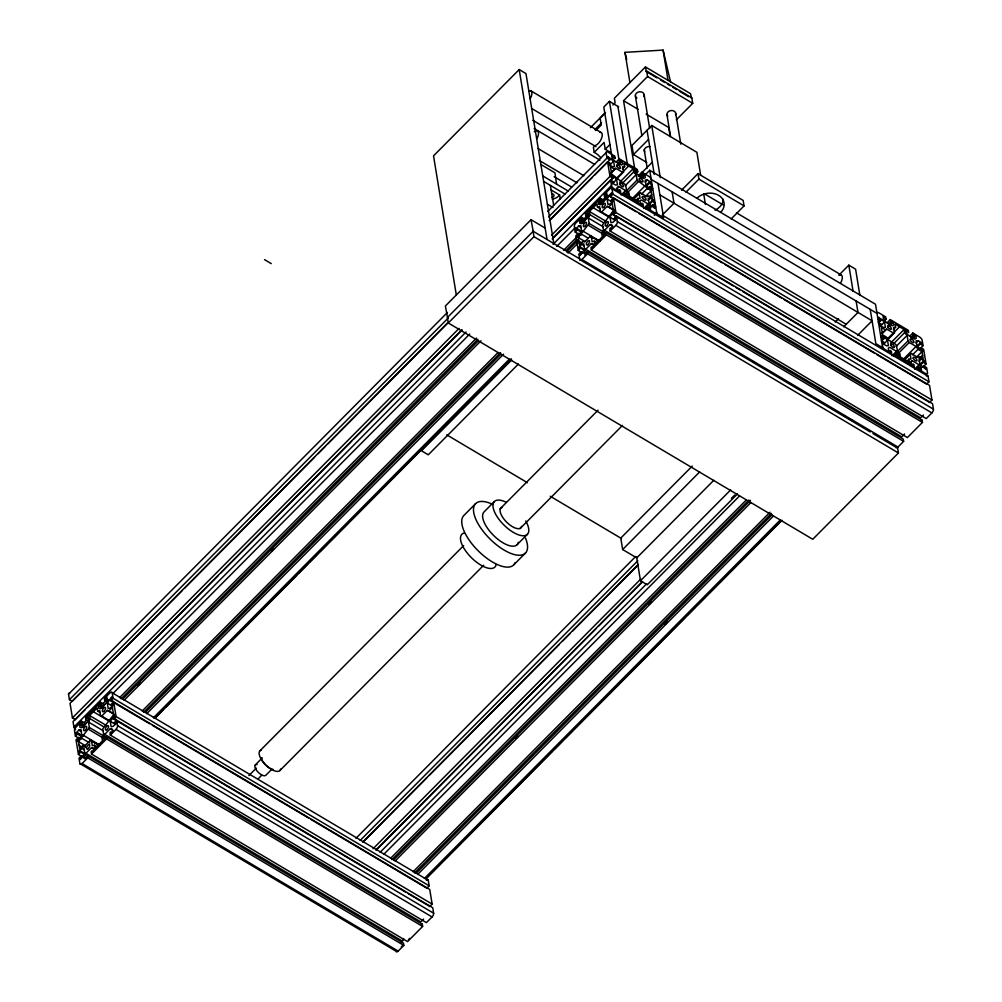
<?xml version="1.0" encoding="UTF-8"?>
<svg xmlns="http://www.w3.org/2000/svg" width="1002" height="1002" viewBox="0 0 1002 1002"><rect width="100%" height="100%" fill="white"/><g stroke="black" fill="none" stroke-linecap="round" stroke-linejoin="round"><path stroke-width="1.5" d="M99.511 745.062L90.355 740.315L84.707 746.002L82.991 745.601L79.697 748.92L78.507 741.605L89.353 727.49L88.452 722.004L90.117 718.735L89.591 715.541L97.119 707.951L97.645 711.144L100.338 712.748M102.705 707.162L100.025 705.558L99.799 704.193L98.384 705.608L98.835 708.351L100.538 708.765L106.187 703.066L107.302 699.822L106.851 697.079L104.722 700.824L104.346 698.532L109.995 692.845A2.956 1.353 -59.3 0 1 112.186 692.77L113.076 698.256L110.721 700.623L111.761 696.916L107.277 703.041L108.178 708.514L110.283 707.988L113.113 705.145L112.888 703.78L111.472 705.195L111.322 704.281L113.677 701.914L116.069 716.53L113.714 718.897L114.754 715.19L110.27 721.302L111.172 726.788L113.276 726.262L116.107 723.419L115.881 722.041L114.466 723.469L114.316 722.555L116.67 720.188L432.739 907.749L433.641 913.223A2.956 1.353 -59.3 0 1 432.05 916.955L426.401 922.642L110.333 735.08L109.957 732.8L110.909 731.848L111.122 733.213L112.537 731.798L112.086 729.055L110.383 728.654L104.734 734.341L103.619 737.585L104.07 740.328L106.199 736.595L422.268 924.157L422.644 926.437L407.576 941.604L91.508 754.055L91.132 751.763L92.071 750.811L92.297 752.189L93.712 750.761L93.261 748.018L91.558 747.617L85.909 753.304L84.794 756.56L85.245 759.303L87.362 755.558L403.443 943.12L403.819 945.4L398.17 951.098A2.956 1.353 -59.3 0 1 395.978 951.161L79.909 763.599L79.02 758.126L81.362 755.746L84.055 757.349M599.334 241.019L590.165 236.272L584.517 241.958L582.813 241.557L579.519 244.876L578.317 237.562L589.163 223.446L588.274 217.96L589.928 214.691L589.401 211.497L596.942 203.907L597.455 207.101L600.148 208.704M872.93 433.553L895.801 447.117A2.956 1.353 -59.3 0 0 897.98 447.055L903.629 441.356L903.253 439.076L587.185 251.515L585.055 255.26L584.604 252.517L585.719 249.273L591.368 243.574L593.084 243.987L593.522 246.717L592.119 248.145L591.894 246.78L590.955 247.719L591.33 250.012L907.399 437.573L922.454 422.393L922.078 420.114L606.01 232.552L603.88 236.297L603.429 233.554L604.544 230.297L610.193 224.611L611.909 225.012L612.36 227.755L610.944 229.182L610.719 227.805L609.78 228.757L610.155 231.036L926.224 418.598L931.873 412.912A2.956 1.353 -59.3 0 0 933.451 409.192L932.561 403.706L616.481 216.144L614.138 218.511L614.289 219.425L615.691 218.01L615.917 219.375L613.099 222.219L610.982 222.745L610.093 217.271L611.746 214.002L614.577 211.159L613.537 214.854L733.239 285.896M401.238 943.032L403.856 938.974M887.91 377.679L929.606 402.416L931.96 400.048L929.568 385.432L613.5 197.87L611.145 200.237L611.295 201.151L612.698 199.736L612.923 201.101L610.105 203.945L608.001 204.471L607.099 198.997L608.753 195.728L611.583 192.885L610.544 196.592L636.095 211.748M553.805 243.511L525.975 73.572L519.199 69.564L433.528 155.861L456.298 294.901M618.685 106.851L609.441 101.365L603.793 107.064L611.859 156.274M656.824 77.818L646.202 71.505L646.666 71.042L691.818 97.833L691.355 98.309L690.603 93.737L645.451 66.946L614.376 98.246L615.128 102.805L612.986 104.972M590.428 127.692L605.471 112.55M604.845 113.451L600.135 118.198L601.263 125.05L595.764 130.573M594.85 129.634L601.438 122.995M641.205 177.404L643.409 175.187L643.184 173.822L644.875 174.824L645.326 177.567L643.935 178.381L637.159 174.373L635.168 171.53L623.557 100.701L647.568 76.515L646.666 71.042M600.849 157.84A9.795 4.183 44.8 0 0 594.211 152.367L604.106 142.409L605.221 149.26L611.27 152.843M545.163 228.08L531.047 219.701L445.376 306.011L447.531 317.596M605.221 149.26L609.93 144.513M182.414 590.353L72.257 701.325L69.439 699.646L68.537 694.173L447.468 312.424M547.706 211.447L606.085 152.63A2.956 1.265 44.8 0 1 608.039 152.141L614.815 156.162L615.19 158.441L612.147 155.398L612.598 158.141L614.589 160.971L621.353 164.992L622.756 164.165L622.305 161.422L620.614 160.42L620.839 161.785L618.635 164.015M69.439 699.646L448.357 317.91M548.608 216.92L606.987 158.103L606.085 152.63M447.856 322.669L70.04 703.304L72.432 717.92L75.25 719.599L85.17 709.604M549.196 220.578L607.588 161.76L610.406 163.439L610.556 164.353L608.865 163.351L609.078 164.716L612.472 166.72L614.502 166.695L613.612 161.209L607.738 156.5L609.805 159.781L606.987 158.103M184.619 588.136L314.59 457.188M317.897 453.856L325.612 446.09M327.817 443.873L447.881 322.907M550.323 219.714L592.182 177.542M594.386 175.325L611.12 158.504M897.529 447.481L898.431 452.967L812.76 539.276L448.295 322.995L533.953 236.685L533.064 231.211L580.045 259.092M611.633 158.617L613.838 156.4M609.203 165.656L613.612 161.209M700.674 175.325L696.904 152.317L651.751 125.513L631.986 145.44L633.477 154.571L646.753 162.449M616.03 162.161L619.336 158.842L637.397 169.551L637.773 171.843L635.569 174.06M617.508 163.339L619.712 161.122L619.336 158.842M611.082 172.432L615.779 168.273L622.555 172.294L623.532 172.056L622.643 166.57L624.672 166.545L624.146 163.339L633.176 168.699L633.702 171.906L636.182 174.611L637.084 180.097L651.075 190.868L652.277 198.183L648.319 195.841L646.929 196.655L640.153 192.635L633.665 198.434M618.998 164.754L622.305 161.422M610.281 173.822L615.779 168.273M72.432 717.92L459.066 328.405M551.588 235.194L609.98 176.377L607.588 161.76M633.477 154.571L648.544 139.403M461.872 329.846L73.033 721.578L73.923 727.064A2.956 1.265 44.8 0 0 75.601 729.569M552.19 238.852L610.569 180.034L613.399 181.713L613.55 182.627L611.846 181.612L612.072 182.99L615.466 184.994L617.495 184.969L616.593 179.483L614.113 176.778L610.732 174.761L612.798 178.055L553.317 237.975M87.374 707.387L218.449 575.336M220.653 573.119L351.74 441.055M353.944 438.838L461.884 330.084M610.807 180.109L614.113 176.778M622.467 168.762L624.672 166.545M615.942 178.957L622.555 172.294M623.156 171.567L628.667 166.019M616.931 178.707L623.532 172.056M612.197 183.93L616.593 179.483M676.35 119.802L692.72 103.319L691.818 97.833M73.923 727.064L466.068 332M553.091 244.325L611.471 185.52L610.569 180.034M585.606 219.651L581.573 217.259L575.925 222.945A2.956 1.353 -59.3 0 0 574.346 226.677L575.236 232.151L580.621 235.345M604.431 200.688L600.398 198.283L585.343 213.464L585.719 215.743L587.848 212.011L588.287 214.741L587.185 217.998L581.536 223.684L579.82 223.283L579.369 220.54L580.784 219.125L581.01 220.49L583.703 222.081M85.796 723.694L81.763 721.302L76.114 726.989A2.956 1.353 -59.3 0 0 74.524 730.708L75.426 736.194L79.459 738.587M104.621 704.719L100.588 702.327L85.521 717.507L85.896 719.787L88.589 721.39M608.176 197.432L605.484 195.828L605.258 194.463L606.673 193.035L607.124 195.778L606.01 199.022L600.361 204.721L598.645 204.308L598.194 201.577L599.609 200.15L599.835 201.515L602.528 203.118M85.896 719.787L88.026 716.042L88.477 718.785L87.362 722.041L81.713 727.728L79.997 727.327L79.559 724.584L80.962 723.156L81.187 724.534L83.88 726.124M581.01 220.49L581.949 219.538L581.573 217.259M599.835 201.515L600.774 200.575L600.398 198.283M607.237 198.371L604.544 196.78L605.484 195.828M81.187 724.534L82.126 723.582L81.763 721.302M100.025 705.558L100.964 704.619L100.588 702.327M619.962 182.026L633.176 168.699M84.193 722.455L86.397 720.238M102.918 703.592L106.225 700.26M112.838 693.609L469.725 334.054M556.749 246.392L575.474 227.529M580.985 221.981L586.496 216.432M599.71 203.105L606.323 196.455M581.473 231.262L577.44 228.869L576.037 230.285L575.812 228.919L578.63 226.076L580.734 225.55L581.636 231.036L577.152 237.148L578.192 233.441L575.837 235.808L578.229 250.425L582.262 252.817M83.003 736.107L77.63 732.913L76.215 734.328L75.989 732.963L78.82 730.12L80.924 729.594L81.826 735.067L77.342 741.179L78.381 737.472L76.027 739.852L78.419 754.468L82.452 756.861M616.568 188.764L618.773 186.547L625.549 190.568L627.54 193.399L627.991 196.141L624.947 193.098L622.743 195.315M622.68 183.003L633.702 171.906M575.236 232.151L577.59 229.784L577.44 228.869M610.544 196.592L612.898 194.213L611.997 188.739A2.956 1.353 -59.3 0 0 609.817 188.802L604.168 194.501L604.544 196.78M75.426 736.194L77.78 733.827L77.63 732.913M634.441 173.384L636.633 171.167L636.42 169.801L634.717 168.799M625.173 185.708L636.182 174.611M119.601 697.617L476.501 338.075M563.525 250.412L576.739 237.086M597.455 207.101L599.572 206.575L600.461 212.061L601.551 212.023L607.199 206.337L614.301 209.932M97.645 711.144L99.749 710.618L100.651 716.104L101.741 716.067L107.389 710.38L113.138 713.173M638.6 175.563L641.906 172.231L648.682 176.252A2.956 1.265 44.8 0 1 651.237 179.421L877 313.388A2.956 1.265 44.8 0 1 878.967 312.9L885.73 316.92L886.106 319.212L883.902 321.429M638.299 176.327L652.277 162.236M608.915 206.738L612.209 203.419L613.412 210.733L602.553 224.849L603.454 230.335L601.801 233.604L602.327 236.798L594.787 244.388L594.261 241.194L592.157 241.72L591.268 236.234M109.093 710.781L112.399 707.462L113.589 714.777L102.743 728.892L103.644 734.378L101.979 737.647L102.505 740.841L94.977 748.431L94.451 745.225L92.347 745.751L91.445 740.278M121.054 698.82L477.941 339.277M566.067 250.5L577.077 239.403M621.14 195.014L625.549 190.568M640.078 176.74L642.282 174.523L641.906 172.231M626.062 191.194L637.084 180.097M122.645 699.133L478.442 340.693M566.556 251.915L577.578 240.818M138.101 685.368L140.305 683.151M271.379 551.1L273.584 548.883M627.34 192.772L638.362 181.675M641.581 178.156L644.875 174.824M645.338 174.711L649.747 170.29L875.51 304.257L882.612 347.669L875.848 343.661L870.224 309.368M124.123 700.298L481.023 340.755M568.034 253.093L577.954 243.098M625.336 195.615L627.54 193.399M870.25 431.962L579.732 259.556L578.83 254.082L581.185 251.702L580.145 255.41L584.629 249.298L583.728 243.824L581.623 244.35L578.805 247.193L579.018 248.559L580.434 247.143L584.467 249.536M81.362 755.746L80.335 759.453L84.807 753.341L83.917 747.868L81.813 748.394L78.983 751.237L79.208 752.602L80.623 751.187L85.997 754.368M645.038 182.164L647.242 179.934L650.636 181.951L650.862 183.316L649.158 182.314L645.864 185.646M578.229 250.425L580.584 248.058L580.434 247.143M613.537 214.854L615.892 212.487L613.5 197.87M78.419 754.468L80.774 752.101L80.623 751.187M631.911 199.01L645.138 185.696M646.014 186.56L649.309 183.228L649.158 182.314M633.54 199.298L640.153 192.635M641.618 194.075L647.129 188.526M635.832 200.613L638.036 198.396L640.078 198.371L639.176 192.885M647.705 189.102L649.91 186.886L652.74 188.551M647.73 189.34L652.139 184.907L649.309 183.228M579.732 259.556A2.956 1.353 -59.3 0 0 581.912 259.493L587.56 253.807L587.185 251.515M591.33 250.012L606.385 234.831L606.01 232.552M610.155 231.036L615.804 225.35A2.956 1.353 -59.3 0 0 617.382 221.63L616.481 216.144M79.909 763.599A2.956 1.353 -59.3 0 0 82.089 763.537L87.738 757.838L87.362 755.558M91.508 754.055L106.575 738.875L106.199 736.595M110.333 735.08L115.981 729.393A2.956 1.353 -59.3 0 0 117.572 725.661L116.67 720.188M645.564 196.417L651.075 190.868M649.471 196.743L651.676 194.526M648.031 200.425L650.235 198.208L653.63 200.225L653.855 201.59L652.152 200.588L648.858 203.92M142.184 711.019L497.981 352.579M143.624 712.222L500.524 352.666M643.722 208.403L648.119 203.97L650.123 206.8L650.561 209.543L647.517 206.5L645.313 208.717M145.227 712.522L501.013 354.082M648.995 204.834L653.63 200.225M146.705 713.7L503.593 354.157M647.918 209.017L650.123 206.8M650.699 207.376L652.903 205.16L655.721 206.825M651.826 206.5L655.133 203.181L652.152 200.588M153.469 717.72L509.267 359.28M154.333 718.346L163.138 709.466M165.343 707.249L174.16 698.369M176.365 696.152L184.067 688.374M187.374 685.055L193.987 678.392M198.396 673.958L204.997 667.294M209.405 662.861L214.916 657.312M220.415 651.763L296.429 575.186M298.634 572.969L307.439 564.088M309.643 561.871L317.358 554.106M320.665 550.774L327.266 544.111M331.675 539.677L338.288 533.014M342.684 528.58L348.195 523.031M353.706 517.483L440.73 429.82M442.934 427.591L450.637 419.825M453.944 416.494L460.557 409.843M464.953 405.397L471.566 398.746M475.975 394.3L481.486 388.751M486.985 383.202L511.22 358.791M155.272 717.971L511.07 359.53M654.268 215.267L656.473 213.05M511.684 359.956L421.504 450.8L428.267 454.82L518.46 363.976M681.535 190.23L698.018 173.634L743.171 200.425L744.06 205.911L731.159 218.924M662.998 214.315L673.995 203.231L672.117 191.808M686.007 192.121L698.908 179.12L698.018 173.634M475.524 503.73L463.763 515.592A35.095 14.967 44.8 0 0 480.647 553.154A35.095 14.967 44.8 0 0 515.166 562.585M494.299 501.601L483.953 512.022A23.271 9.92 44.8 0 0 495.902 537.611A23.271 9.92 44.8 0 0 518.31 542.27M259.931 750.824L463.688 545.551M500.036 508.928L598.056 410.181M255.247 764.977L262.248 757.913M248.922 775.535L256.299 768.108M258.403 778.579L261.56 775.385M271.78 769.298L265.768 775.335A7.39 3.156 44.8 0 1 257.051 771.014A7.39 3.156 44.8 0 1 257.038 764.526M279.921 770.525L483.678 565.253M520.025 528.63L622.455 425.437M517.095 544.687L527.453 534.254M513.75 564.84L525.524 552.991M838.937 275.112L848.819 265.154L855.595 269.175L859.891 295.44M692.257 466.08L620.764 538.099L622.643 549.522L636.746 557.901L713.737 480.334M835.23 322.055L838.524 318.724M622.643 549.522L699.621 471.967M843.697 326.827L857.988 312.424L856.121 301.001M355.986 838.286L635.769 556.423M857.8 335.194L872.103 320.79L659.88 194.864M360.181 840.44L637.773 560.794M878.366 321.855L880.57 319.638L878.879 318.636L878.654 317.258L884.528 321.98L885.417 327.466L883.388 327.491L880.006 325.487L879.781 324.109L881.472 325.111L881.322 324.21L878.503 322.531M362.987 841.88L638.362 564.452M363.012 842.118L426.89 777.752M429.094 775.535L559.078 644.587M562.385 641.255L570.088 633.489M572.292 631.273L638.387 564.69M878.516 322.769L882.048 319.275M880.119 326.414L884.528 321.98M886.945 322.932L890.252 319.6L908.313 330.322L908.689 332.601L905.645 329.558L906.084 332.301L908.075 335.131L914.851 339.152L916.241 338.325L915.803 335.595L914.1 334.58L911.908 336.81M888.423 324.109L890.628 321.892L890.252 319.6M889.551 324.773L891.755 322.556L891.529 321.191L893.22 322.193L893.671 324.936L892.281 325.75L885.505 321.742L883.513 318.899L883.063 316.169L886.106 319.212M881.998 333.203L886.695 329.044L893.471 333.065L894.448 332.827L893.559 327.341L895.588 327.303L895.062 324.109L904.092 329.47L904.618 332.664L907.098 335.382L908 340.855L909.277 342.446L916.053 346.467L918.045 349.297L921.99 351.639L923.193 358.941L919.235 356.599L917.845 357.426L911.068 353.405L903.478 360.307M889.914 325.525L893.22 322.193M882.299 333.478L886.695 329.044M373.095 848.732L640.766 579.068M737.447 493.923L647.267 584.78L640.491 580.759L730.671 489.903M375.888 850.159L642.457 581.611M377.015 849.295L462.937 762.735M465.141 760.518L596.215 628.454M598.419 626.237L642.482 581.849M881.509 341.043L885.029 337.536L887.521 340.254L888.411 345.74L886.382 345.765L883 343.761L882.775 342.383L884.465 343.385L884.315 342.471L881.497 340.805M893.383 329.533L895.588 327.303M887.459 339.002L899.583 326.79M886.87 339.728L893.471 333.065M886.745 340.592L894.448 332.827M883.113 344.688L887.521 340.254M380.096 852.314L646.666 583.765M731.485 498.32L734.779 494.988M890.878 342.784L904.092 329.47M383.753 854.368L739.551 495.927M893.609 343.761L904.618 332.664M905.132 332.789L907.336 330.56M896.089 346.479L907.098 335.382M390.529 858.388L746.315 499.948M909.528 336.334L912.822 333.002L919.598 337.023A2.956 1.265 44.8 0 1 922.153 340.192L923.055 345.665L919.748 348.997M391.97 859.591L748.857 500.036M892.056 355.773L896.464 351.339L898.456 354.169L898.907 356.912L895.863 353.869L893.659 356.086M910.993 337.499L913.198 335.282L912.822 333.002M896.978 351.952L908 340.855M393.561 859.891L750.46 500.349M912.121 338.175L914.325 335.958L914.1 334.58M515.867 738.499L518.059 736.282M649.146 604.219L651.35 602.002M912.496 338.914L915.803 335.595M898.268 353.543L909.277 342.446M395.038 861.069L750.836 502.628M896.251 356.386L898.456 354.169M915.966 342.922L918.17 340.705L921.552 342.709L921.777 344.087L920.087 343.085L916.78 346.404M902.827 359.781L916.053 346.467M904.468 360.069L911.068 353.405M916.93 347.318L920.237 343.999L920.087 343.085M912.534 354.846L918.045 349.297M906.76 361.384L908.952 359.167L910.993 359.129L910.092 353.643M910.067 362.937L912.271 360.72L919.047 364.728L921.038 367.571L921.489 370.302L918.433 367.258L916.229 369.475M916.492 357.188L921.99 351.639M919.285 358.616L922.591 355.297M918.959 361.196L921.151 358.979L924.545 360.983L924.771 362.361L923.08 361.359L919.773 364.678M413.1 871.79L769.999 512.235M414.54 872.98L771.44 513.437M914.638 369.174L919.047 364.728M919.924 365.592L923.23 362.261L923.08 361.359M416.143 873.293L771.928 514.853M665.115 624.271L667.319 622.054M417.621 874.47L773.406 516.03M918.834 369.788L921.038 367.571M922.742 367.271L926.048 363.939L923.656 349.322L920.825 347.644L922.892 350.938L917.03 346.216L916.129 340.73L918.17 340.705M424.385 878.491L780.182 520.051M426.351 878.002L428.555 875.773M431.862 872.454L439.565 864.676M442.871 861.357L449.485 854.693M453.881 850.26L459.392 844.711M464.903 839.162L551.927 751.487M554.131 749.271L561.834 741.505M565.141 738.173L572.856 730.408M576.15 727.076L582.763 720.413M587.172 715.979L592.683 710.431M598.181 704.882L685.205 617.219M687.41 614.99L695.125 607.225M698.432 603.893L705.032 597.242M709.441 592.796L716.054 586.145M720.451 581.699L725.962 576.15M731.473 570.601L735.881 566.168M739.188 562.836L781.034 520.664M426.201 878.729L781.986 520.288M611.997 188.739L928.065 376.301L928.967 381.775L926.612 384.154L876.85 354.62M112.186 692.77L428.255 880.332L429.157 885.818L426.802 888.185L311.134 819.548M408.265 893.696L429.795 906.459L432.138 904.092L429.745 889.475L113.677 701.914M904.618 433.979L901.787 436.834L585.719 249.273M923.443 415.016L920.613 417.859L604.544 230.297M423.621 919.059L420.802 921.903L104.734 734.341M921.139 421.053L922.078 420.114M421.328 925.096L422.268 924.157M401.314 946.865L402.716 945.437M408.365 939.751L409.78 938.323M618.773 186.547L617.382 187.374L617.833 190.117L619.524 191.119L619.299 189.754L620.426 190.418L620.802 192.697L614.026 188.689A2.956 1.265 44.8 0 1 611.471 185.52M912.271 360.72L910.881 361.534L911.319 364.277L913.022 365.279L912.797 363.914L913.924 364.578L914.3 366.87L896.239 356.148L895.863 353.869M629.92 82.59L624.96 52.354L663.073 50.1L670.614 82.164M647.242 179.934L645.213 179.972L646.115 185.445L651.976 190.167L649.91 186.886M650.235 198.208L648.206 198.246L649.108 203.719L654.97 208.441L652.903 205.16M921.151 358.979L919.122 359.004L920.024 364.49L925.886 369.212L923.819 365.918L926.65 367.596L927.539 373.082A2.956 1.265 44.8 0 1 925.585 373.571L918.809 369.55L918.433 367.258M660.806 80.185L664.789 82.54M667.445 84.118L670.1 85.696M672.755 87.274L676.738 89.641M679.394 91.207L688.687 96.731M647.568 76.515L692.72 103.319M623.557 100.701L638.161 109.368M646.14 114.103L668.71 127.492L670.213 136.635M698.908 179.12L744.06 205.911M530.872 90.819L600.762 132.289M704.231 193.687L723.043 204.859M736.483 212.825L841.304 275.024M531.536 108.379L596.04 146.668M619.712 161.122L620.839 161.785M636.633 171.167L637.773 171.843M642.282 174.523L643.409 175.187M890.628 321.892L891.755 322.556M913.198 335.282L914.325 335.958M877.902 318.874L880.72 320.552L880.57 319.638M920.237 343.999L923.055 345.665M532.776 120.278L599.973 160.145M614.389 169.1L610.443 166.758L611.633 174.06L625.624 184.844L626.526 190.33L629.005 193.035L629.532 196.229L638.562 201.59L638.036 198.396M885.305 329.871L881.359 327.529L882.549 334.831L886.507 337.173L888.498 340.004L895.274 344.024L896.552 345.615L897.441 351.088L899.921 353.806L900.447 357L909.478 362.361L908.952 359.167M534.129 128.506L594.599 164.391M885.029 337.536L881.647 335.532L883.714 338.826L880.896 337.148M609.98 176.377L612.798 178.055M923.23 362.261L926.048 363.939M648.119 203.97L641.355 199.949L639.952 200.776L640.403 203.506L642.094 204.521L641.869 203.143L643.008 203.819L643.372 206.099L625.311 195.377L624.947 193.098M896.464 351.339L889.688 347.318L888.298 348.145L888.749 350.875L890.44 351.89L890.214 350.512L891.342 351.188L891.717 353.468L884.941 349.447A2.956 1.265 44.8 0 1 882.386 346.279M662.222 215.092L846.227 324.272M538.124 148.584L583.803 175.701M612.898 194.213L928.967 381.775M638.788 213.351L722.179 262.837M724.872 264.428L781.36 297.945M784.04 299.548L874.157 353.017M608.753 195.728L614.138 198.922M605.258 194.463L607.951 196.054M607.099 198.997L612.472 202.191M539.364 160.47L576.989 182.802M540.867 164.478L554.97 172.858L556.561 184.105M600.774 200.575L603.467 202.166M607.199 206.337L613.925 210.332M598.194 201.577L602.24 203.97M615.892 212.487L931.96 400.048M554.144 176.678L571.616 187.048M735.931 287.486L739.964 289.879M742.657 291.482L885.217 376.088M611.746 214.002L615.779 216.394M542.733 175.901L568.41 191.169M601.551 212.023L609.629 216.82M610.093 217.271L615.466 220.453M617.382 221.63L933.451 409.192M593.171 207.702L609.88 217.647M543.623 181.387L564.965 194.037M615.804 225.35L931.873 412.912M589.401 211.497L605.546 221.079M610.193 224.611L612.886 226.201M551.15 189.967L559.617 194.989L560.293 199.11M589.928 214.691L603.379 222.669M586.433 213.426L589.126 215.029M586.658 214.804L589.351 216.394M588.274 217.96L603.066 226.74M589.163 223.446L603.968 232.226M581.949 219.538L584.642 221.141M606.385 234.831L922.454 422.393M603.429 233.554L606.122 235.144M588.374 225.3L603.166 234.08M579.369 220.54L583.402 222.932M547.368 204.22L553.016 207.577M578.63 226.076L581.323 227.667M582.726 230.999L600.211 241.369M590.165 236.272L592.858 237.862M595.551 239.465L598.244 241.056M575.812 228.919L581.623 232.176M594.261 241.194L596.954 242.785M581.611 234.243L588.337 238.238M578.192 233.441L580.884 235.032M591.368 243.574L594.061 245.177M578.317 237.562L585.043 241.557M578.918 241.219L581.611 242.81M581.623 244.35L584.316 245.941M580.584 248.058L584.617 250.45M587.56 253.807L903.629 441.356M584.604 252.517L587.297 254.12M581.185 251.702L583.878 253.306M581.912 259.493L897.98 447.055M627.027 286.973L629.707 288.563M633.74 290.956L636.42 292.546M692.808 326.001L695.488 327.591M698.169 329.182L702.202 331.574M751.863 361.046L754.556 362.636M843.145 415.216L845.838 416.807M848.519 418.398L852.552 420.79M533.953 236.685L898.431 452.967M264.503 259.618L271.279 263.639M446.792 434.868L527.428 482.713M550.273 496.266L621.49 538.537M113.076 698.256L429.157 885.818M110.571 699.709L113.264 701.312M108.942 699.772L149.736 723.77M152.417 725.373L308.441 817.958M105.448 698.507L108.128 700.097M105.661 699.872L108.354 701.463M107.277 703.041L112.662 706.222M100.964 704.619L103.644 706.21M107.389 710.38L114.115 714.363M98.384 705.608L102.417 708.013M116.069 716.53L432.138 904.092M113.564 717.983L116.257 719.586M111.936 718.046L160.796 746.841M163.489 748.431L405.585 892.093M101.741 716.067L109.807 720.864M110.27 721.302L115.656 724.496M117.572 725.661L433.641 913.223M93.349 711.746L110.057 721.691M115.981 729.393L432.05 916.955M89.591 715.541L105.724 725.11M110.383 728.654L113.076 730.245M90.117 718.735L103.557 726.713M86.61 717.47L89.303 719.06M88.452 722.004L103.244 730.784M89.353 727.49L104.145 736.27M82.126 723.582L84.819 725.172M106.575 738.875L422.644 926.437M103.619 737.585L106.312 739.188M88.564 729.343L103.356 738.123M79.559 724.584L83.592 726.976M78.82 730.12L81.5 731.711M82.915 735.042L99.048 744.611M90.355 740.315L98.421 745.1M77.78 733.827L81.813 736.219M75.989 732.963L81.375 736.157M94.451 745.225L97.144 746.828M81.801 738.286L89.867 743.071M78.381 737.472L81.062 739.075M91.558 747.617L94.238 749.22M78.507 741.605L85.233 745.601M82.991 745.601L85.684 747.191M79.095 745.263L81.788 746.853M81.813 748.394L84.494 749.984M85.909 753.304L401.977 940.865M80.774 752.101L84.807 754.493M87.738 757.838L403.819 945.4M81.513 756.66L84.206 758.263M82.089 763.537L398.17 951.098M624.96 52.354L626.726 59.619M531.047 219.701L533.202 231.287L447.393 317.509L448.295 322.995M929.455 401.501L929.606 402.416M848.819 265.154L853.115 291.419M703.692 193.737L705.446 204.471M675.749 113.401L680.784 144.163M663.073 50.1L668.021 80.335M666.956 114.591L670.488 136.122M645.451 66.946L646.202 71.505M651.751 125.513L660.293 177.68M644.136 94.651L649.672 128.481M658.013 183.441L663.625 217.722L656.849 213.702L649.747 170.29M647.042 130.26L654.268 174.423M635.356 95.829L641.906 135.821M644.173 149.661L647.192 168.111M647.517 206.5L647.893 208.779L654.669 212.8A2.956 1.265 44.8 0 0 656.623 212.311M617.908 106.4L627.477 164.829M609.441 101.365L619.011 159.806M594.211 152.367L593.397 147.332L595.789 145.265A7.39 3.394 -59.3 0 0 601.826 137.537A7.39 3.394 -59.3 0 0 599.772 132.427M636.583 556.912L640.491 580.759M550.399 185.408L553.643 205.197M519.199 69.564L547.029 239.491M429.645 905.545L429.795 906.459M75.1 718.684L75.25 719.599M426.313 880.169A2.956 1.353 -59.3 0 1 428.255 880.332M926.387 375.938A2.956 1.353 -59.3 0 1 928.065 376.301M68.537 694.173A2.956 1.265 44.8 0 1 69.664 693.309M635.844 97.094A4.434 3.457 -9.3 0 1 639.639 91.771A4.434 3.457 -9.3 0 1 643.747 96.442M636.921 98.083A4.434 3.457 -9.3 0 1 636.508 97.795M667.745 116.219A4.434 3.457 -9.3 0 1 670.664 110.608A4.434 3.457 -9.3 0 1 675.561 114.767M644.812 151.916A4.434 3.457 -9.3 0 1 645.338 148.046A4.434 3.457 -9.3 0 1 650.035 146.655M696.929 198.283A15.518 12.087 -9.3 0 1 718.659 195.365A15.518 12.087 -9.3 0 1 720.638 212.349M723.306 199.36A15.518 12.087 -9.3 0 1 715.052 210.144M534.254 131.763A7.39 3.394 -59.3 0 1 538.324 132.114A7.39 3.394 -59.3 0 1 536.759 138.99M839.313 275.099A7.39 3.394 -59.3 0 1 840.603 283.002M528.881 90.881A7.39 3.394 -59.3 0 1 530.171 98.797M551.601 193.925A2.217 1.728 -9.3 0 1 554.006 195.453A2.217 1.728 -9.3 0 1 551.714 197.381M559.617 194.989A9.795 7.628 -9.3 0 1 552.202 199.072M273.02 769.411A9.607 4.096 44.8 0 1 261.171 757.737M280.648 769.06A14.041 5.987 44.8 0 1 265.793 765.002A14.041 5.987 44.8 0 1 261.334 750.035M525.774 521.015A23.271 9.92 44.8 0 1 519.174 535.055A23.271 9.92 44.8 0 1 494.174 511.095A23.271 9.92 44.8 0 1 506.223 502.278M521.604 526.326A14.041 5.987 44.8 0 1 506.749 522.255A14.041 5.987 44.8 0 1 502.29 507.288M525.499 538.112A35.095 14.967 44.8 0 1 510.018 553.079A35.095 14.967 44.8 0 1 474.885 516.882A35.095 14.967 44.8 0 1 492.821 504.432M496.178 564.564A23.271 9.92 44.8 0 1 471.554 557.838A23.271 9.92 44.8 0 1 464.164 533.014M84.97 730.458A2.518 1.152 -59.3 0 0 86.623 726.575A2.518 1.152 -59.3 0 0 83.83 728.579A2.518 1.152 -59.3 0 0 84.97 730.458M87.963 748.732A2.518 1.152 -59.3 0 0 89.604 744.849A2.518 1.152 -59.3 0 0 86.823 746.853A2.518 1.152 -59.3 0 0 87.963 748.732M106.788 729.757A2.518 1.152 -59.3 0 0 108.441 725.886A2.518 1.152 -59.3 0 0 105.648 727.878A2.518 1.152 -59.3 0 0 106.788 729.757M103.795 711.483A2.518 1.152 -59.3 0 0 105.448 707.612A2.518 1.152 -59.3 0 0 102.655 709.616A2.518 1.152 -59.3 0 0 103.795 711.483M587.773 244.688A2.518 1.152 -59.3 0 0 589.427 240.806A2.518 1.152 -59.3 0 0 586.633 242.81A2.518 1.152 -59.3 0 0 587.773 244.688M606.611 225.713A2.518 1.152 -59.3 0 0 608.252 221.843A2.518 1.152 -59.3 0 0 605.458 223.847A2.518 1.152 -59.3 0 0 606.611 225.713M584.78 226.414A2.518 1.152 -59.3 0 0 586.433 222.532A2.518 1.152 -59.3 0 0 583.64 224.536A2.518 1.152 -59.3 0 0 584.78 226.414M603.617 207.452A2.518 1.152 -59.3 0 0 605.258 203.569A2.518 1.152 -59.3 0 0 602.465 205.573A2.518 1.152 -59.3 0 0 603.617 207.452M639.364 179.333A2.518 1.077 44.8 0 0 642.683 181.938A2.518 1.077 44.8 0 0 641.393 178.819A2.518 1.077 44.8 0 0 639.364 179.333M616.781 165.931A2.518 1.077 44.8 0 0 620.113 168.536A2.518 1.077 44.8 0 0 618.823 165.43A2.518 1.077 44.8 0 0 616.781 165.931M619.775 184.205A2.518 1.077 44.8 0 0 623.094 186.81A2.518 1.077 44.8 0 0 621.816 183.704A2.518 1.077 44.8 0 0 619.775 184.205M642.357 197.607A2.518 1.077 44.8 0 0 645.676 200.212A2.518 1.077 44.8 0 0 644.386 197.093A2.518 1.077 44.8 0 0 642.357 197.607M887.697 326.702A2.518 1.077 44.8 0 0 891.028 329.307A2.518 1.077 44.8 0 0 889.738 326.201A2.518 1.077 44.8 0 0 887.697 326.702M910.279 340.104A2.518 1.077 44.8 0 0 913.599 342.697A2.518 1.077 44.8 0 0 912.321 339.59A2.518 1.077 44.8 0 0 910.279 340.104M913.273 358.378A2.518 1.077 44.8 0 0 916.592 360.97A2.518 1.077 44.8 0 0 915.314 357.864A2.518 1.077 44.8 0 0 913.273 358.378M890.69 344.976A2.518 1.077 44.8 0 0 894.022 347.581A2.518 1.077 44.8 0 0 892.732 344.463A2.518 1.077 44.8 0 0 890.69 344.976"/></g></svg>
